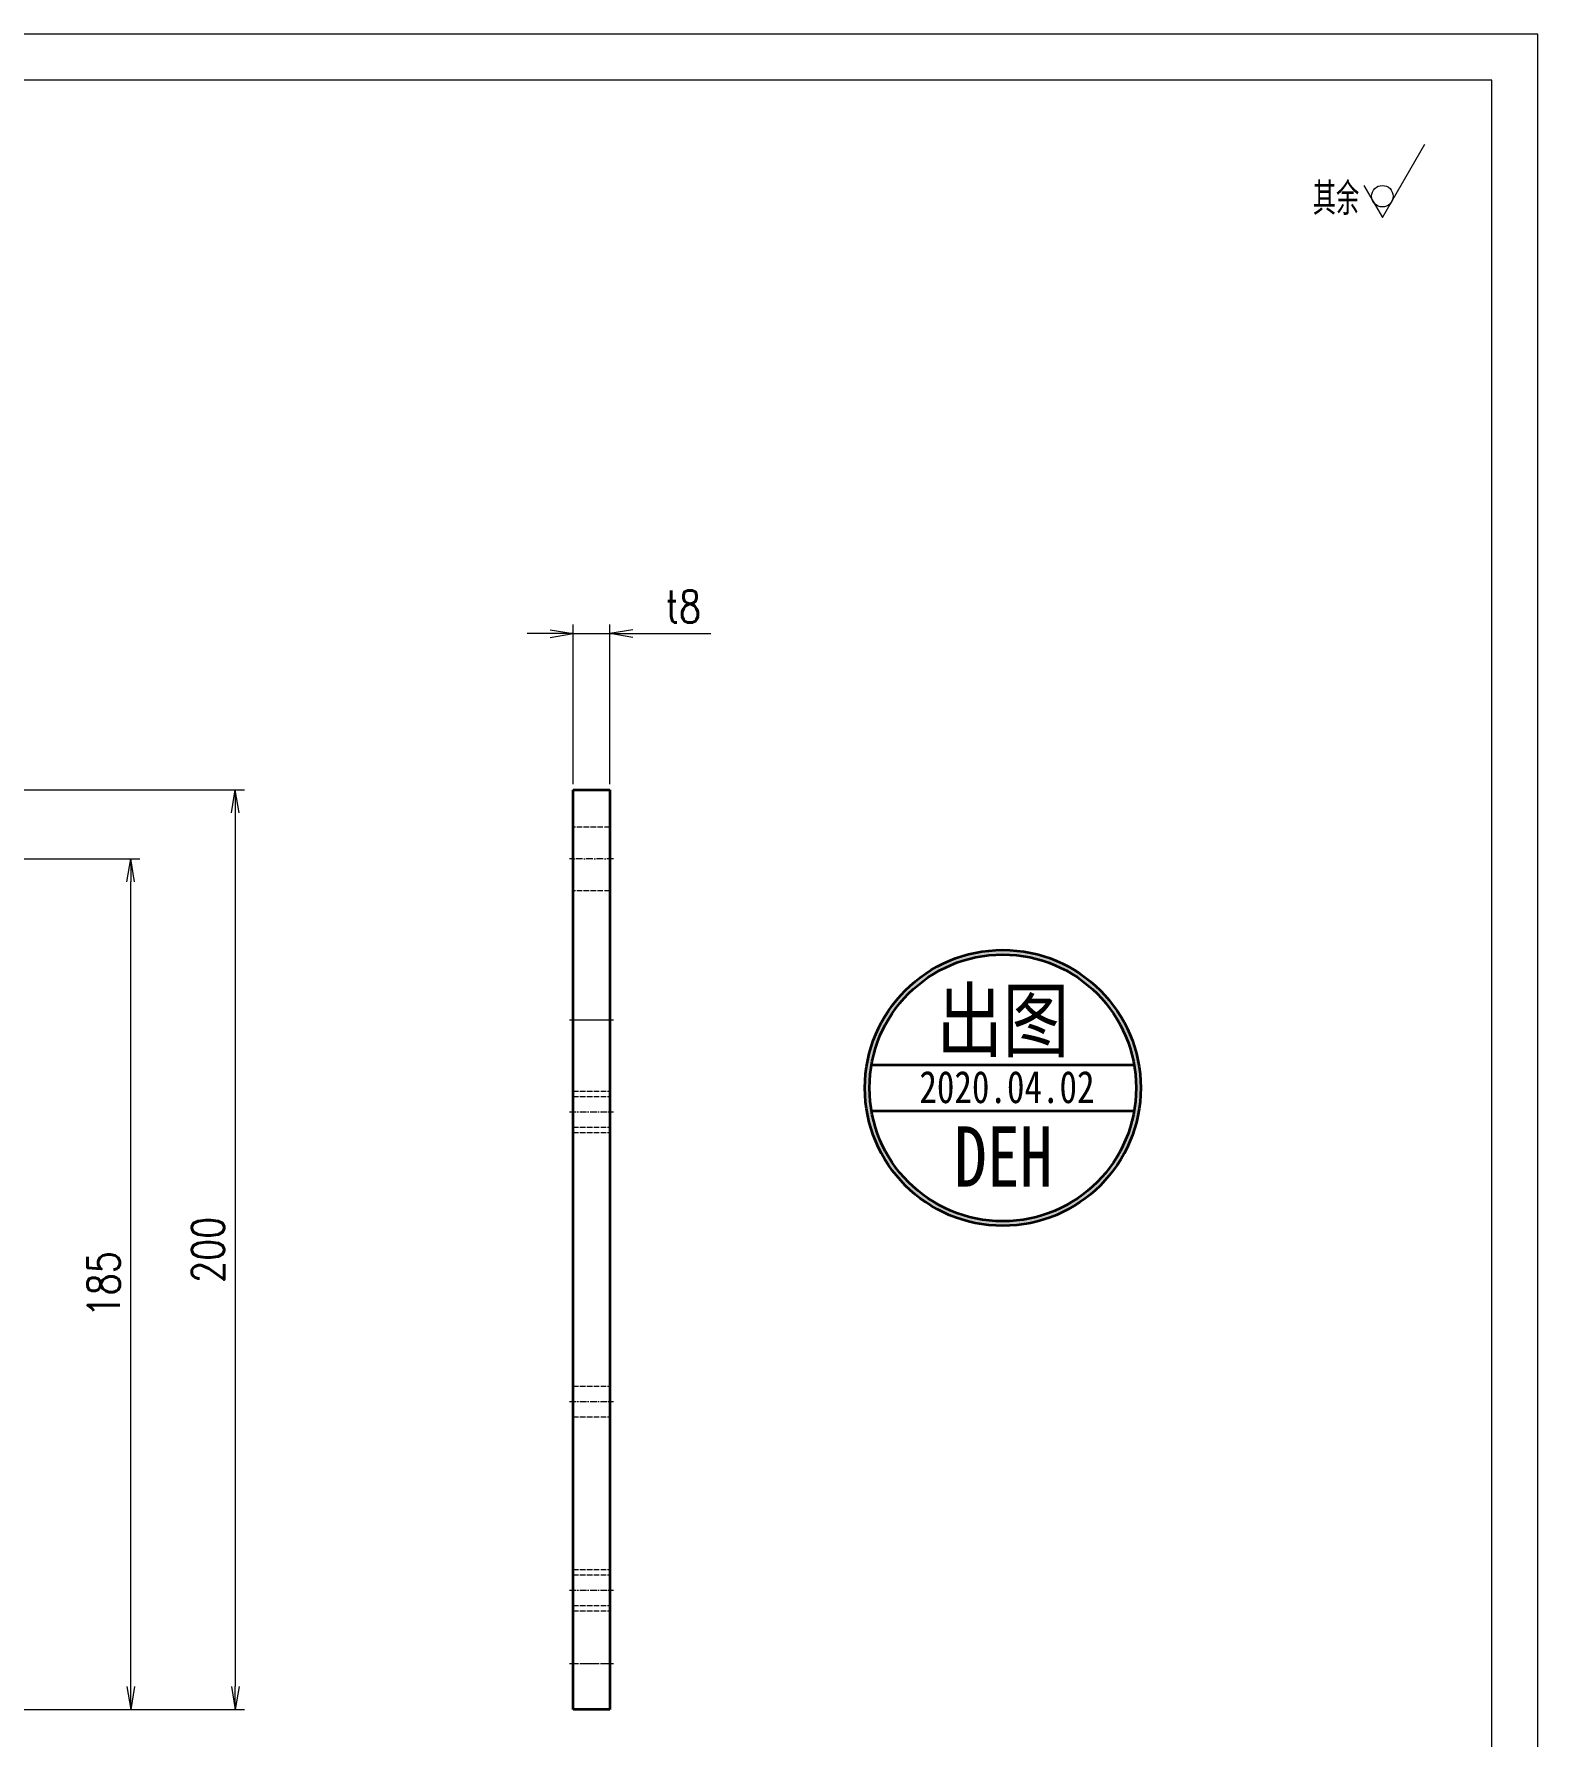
# Model space of a CAD drawing. Header units: millimetres. Extents: x 1333 to 190452, y -42879 to -5704.
# Drawn here: x 174291.3 to 174618.5, y -17537.2 to -17166.8 of the extents above; entities that cross this region are included whole.
import ezdxf
from ezdxf.enums import TextEntityAlignment as Align

# ---------------------------------------------------------------- set-up
doc = ezdxf.new("R2010")
doc.units = ezdxf.units.MM
doc.header["$LTSCALE"] = 0.5
for name, pattern in [('AM_ISO02W050x2', [3.75, 3, -0.75]), ('AM_ISO08W050x2', [9, 6, -0.75, 1.5, -0.75]), ('DASHDOT', [18.5, 12, -3, 0.5, -3]), ('DASHED', [15, 12, -3]), ('DOT2', [0.125, 0, -0.125])]:
    doc.linetypes.add(name, pattern=pattern)
for name, color, linetype, lineweight in [('中心线', 2, 'AM_ISO08W050x2', 18), ('印章专用-出图', 1, 'Continuous', 80), ('图框', 7, 'Continuous', 18), ('标注线', 3, 'Continuous', 18), ('虚线', 1, 'AM_ISO02W050x2', 18)]:
    doc.layers.add(name, color=color, linetype=linetype, lineweight=lineweight)
doc.layers.add('打印-禁用', color=7, linetype='Continuous', lineweight=15, plot=False)
doc.styles.add('DIM', font='romans.shx', dxfattribs={"width": 0.8, "bigfont": 'bigfont.shx'})
doc.styles.add('国标', font='simfang.ttf', dxfattribs={"width": 0.8})
doc.styles.add('机械长仿宋', font='gbenor.shx', dxfattribs={"height": 1, "bigfont": 'gbcbig.shx'})
doc.dimstyles.new('DEH 1-2$0', dxfattribs={"dimscale": 2, "dimtxt": 3.5, "dimasz": 2.5, "dimexe": 1, "dimexo": 0.625, "dimgap": 1.2, "dimtad": 1, "dimdsep": 46, "dimtxsty": 'DIM', "dimblk": 'OPEN', "dimcen": 0, "dimclrd": 8, "dimclre": 8, "dimclrt": 2, "dimazin": 2, "dimtfac": 0.5, "dimtmove": 0, "dimatfit": 3, "dimldrblk": 'OPEN', "dimfxl": 0, "dimtolj": 2, "dimlwd": 13, "dimlwe": 13, "dimarcsym": 0})

# ---------------------------------------------------------------- blocks, each defined once
blk = doc.blocks.new('GZDEH零件A3图框V01版')
at = {"layer": '图框', "linetype": 'Continuous'}
for p, q in [((3272.49, -1554.46), (2882.49, -1554.46)), ((3272.49, -1832.96), (3272.49, -1554.46))]:
    blk.add_line(p, q, dxfattribs=at)
at = {"layer": '打印-禁用', "linetype": 'Continuous'}
for p, q in [((3277.49, -1549.46), (2857.49, -1549.46)), ((3277.49, -1846.46), (3277.49, -1549.46))]:
    blk.add_line(p, q, dxfattribs=at)
blk = doc.blocks.new('DEH A3')
at = {"layer": '图框'}
blk.add_blockref('GZDEH零件A3图框V01版', (-2857.49, 1846.46), dxfattribs=at)
blk = doc.blocks.new('FINISHER_NON')
at = {"layer": '标注线'}
for p, q in [((0, 0), (4.62, 8)), ((-2.02, 3.5), (0, 0))]:
    blk.add_line(p, q, dxfattribs=at)
blk.add_circle((0, 2.33), 1.17, dxfattribs=at)
blk = doc.blocks.new('其余不去材料')
at = {"layer": '标注线'}
blk.add_blockref('FINISHER_NON', (0, 0), dxfattribs=at)
at = {"layer": '标注线', "color": 7, "linetype": 'DOT2', "style": '机械长仿宋'}
blk.add_text('其余', height=3.5, dxfattribs=at).set_placement((-7.56, 0.3))
blk = doc.blocks.new('_Open')
at = {"color": 0, "linetype": 'ByBlock', "lineweight": -2}
for p, q in [((-1, 0.167), (0, 0)), ((-1, -0.167), (0, 0)), ((0, 0), (-1, 0))]:
    blk.add_line(p, q, dxfattribs=at)
blk = doc.blocks.new('*D38')
at = {"layer": 'Defpoints', "color": 0, "transparency": 16777216}
for p in [(174416.57, -17297.25), (174408.57, -17331.25), (174416.57, -17331.25)]:
    blk.add_point(p, dxfattribs=at)
at = {"layer": '标注线', "color": 8, "lineweight": 13, "transparency": 16777216}
for p, q in [((174403.57, -17297.25), (174398.57, -17297.25)), ((174408.57, -17330), (174408.57, -17295.25)), ((174408.57, -17297.25), (174416.57, -17297.25)), ((174416.57, -17330), (174416.57, -17295.25)), ((174421.57, -17297.25), (174438.57, -17297.25))]:
    blk.add_line(p, q, dxfattribs=at)
at = {"layer": '标注线', "color": 8, "lineweight": 13, "transparency": 16777216, "xscale": 5, "yscale": 5, "zscale": 5}
blk.add_blockref('_Open', (174408.57, -17297.25), dxfattribs=at)
at = {"layer": '标注线', "color": 8, "lineweight": 13, "transparency": 16777216, "xscale": 5, "yscale": 5, "zscale": 5, "rotation": 180}
blk.add_blockref('_Open', (174416.57, -17297.25), dxfattribs=at)
at = {"layer": '标注线', "color": 2, "transparency": 16777216, "insert": (174432.57, -17291.35), "char_height": 7, "attachment_point": 5, "style": 'DIM'}
blk.add_mtext('\\A2;{\\Fromans,bigfont|c134;t}8', dxfattribs=at)
blk = doc.blocks.new('*D71')
at = {"layer": 'Defpoints', "color": 0, "transparency": 16777216}
for p in [(174069.81, -17346.25), (174312.35, -17346.25), (174234.81, -17531.25)]:
    blk.add_point(p, dxfattribs=at)
at = {"layer": '标注线', "color": 8, "lineweight": 13, "transparency": 16777216}
for p, q in [((174071.06, -17346.25), (174314.35, -17346.25)), ((174312.35, -17526.25), (174312.35, -17351.25)), ((174236.06, -17531.25), (174314.35, -17531.25))]:
    blk.add_line(p, q, dxfattribs=at)
at = {"layer": '标注线', "color": 8, "lineweight": 13, "transparency": 16777216, "xscale": 5, "yscale": 5, "zscale": 5}
for p, rotation in [((174312.35, -17346.25), 90), ((174312.35, -17531.25), 270)]:
    blk.add_blockref('_Open', p, dxfattribs=dict(at, rotation=rotation))
at = {"layer": '标注线', "color": 2, "transparency": 16777216, "insert": (174306.45, -17438.75), "char_height": 7, "attachment_point": 5, "rotation": 90, "style": 'DIM'}
blk.add_mtext('\\A2;185', dxfattribs=at)
blk = doc.blocks.new('*D72')
at = {"layer": 'Defpoints', "color": 0, "transparency": 16777216}
for p in [(174184.81, -17331.25), (174234.81, -17531.25), (174335.07, -17531.25)]:
    blk.add_point(p, dxfattribs=at)
at = {"layer": '标注线', "color": 8, "lineweight": 13, "transparency": 16777216}
for p, q in [((174186.06, -17331.25), (174337.07, -17331.25)), ((174335.07, -17336.25), (174335.07, -17526.25)), ((174236.06, -17531.25), (174337.07, -17531.25))]:
    blk.add_line(p, q, dxfattribs=at)
at = {"layer": '标注线', "color": 8, "lineweight": 13, "transparency": 16777216, "xscale": 5, "yscale": 5, "zscale": 5}
for p, rotation in [((174335.07, -17331.25), 90), ((174335.07, -17531.25), 270)]:
    blk.add_blockref('_Open', p, dxfattribs=dict(at, rotation=rotation))
at = {"layer": '标注线', "color": 2, "transparency": 16777216, "insert": (174329.17, -17431.25), "char_height": 7, "attachment_point": 5, "rotation": 90, "style": 'DIM'}
blk.add_mtext('\\A2;200', dxfattribs=at)
blk = doc.blocks.new('出图章')
at = {"layer": '印章专用-出图'}
h = blk.add_hatch(color=256, dxfattribs=at)
h.paths.add_polyline_path([(-15, 0, 1), (15, 0, 1)])
h.paths.add_polyline_path([(14.5, 0, -1), (-14.5, 0, -1)], flags=16)
h.paths.add_polyline_path([(-7.31, -12.35), (7.41, -12.35), (7.41, -2.73), (-7.31, -2.73)], flags=8)
at = {"layer": '印章专用-出图', "lineweight": 35}
for p, q in [((-14.28, 2.5), (14.28, 2.5)), ((-14.28, -2.5), (14.28, -2.5))]:
    blk.add_line(p, q, dxfattribs=at)
for radius in [15, 14.5]:
    blk.add_circle((0, 0), radius, dxfattribs=at)
at = {"layer": '印章专用-出图', "color": 4, "style": '国标', "width": 0.8}
blk.add_text('DEH', height=6.562, dxfattribs=at).set_placement((0.05, -10.74), align=Align.CENTER)
at = {"layer": '印章专用-出图', "color": 3, "style": '国标', "width": 0.8}
blk.add_attdef('出图', text='', height=6.6, dxfattribs=at).set_placement((0, 7.35), align=Align.MIDDLE_CENTER)
at = {"layer": '印章专用-出图', "color": 2, "style": '国标', "width": 0.8}
blk.add_attdef('XXXX.XX.XX', text='', height=3.5, dxfattribs=at).set_placement((0.45, 0.1), align=Align.MIDDLE_CENTER)
blk = doc.blocks.new('YZ-CT')
at = {"layer": '印章专用-出图'}
blk.add_blockref('出图章', (0.63, 0), dxfattribs=at).add_auto_attribs({'出图': '出图', 'XXXX.XX.XX': '2020.04.02'})

msp = doc.modelspace()

# ---------------------------------------------------------------- linework, layer by layer
at = {"color": 7, "lineweight": 35, "ltscale": 0.2}
for p, q in [((174408.572, -17331.25), (174416.572, -17331.25)), ((174416.572, -17531.25), (174408.572, -17531.25))]:
    msp.add_line(p, q, dxfattribs=at)
at = {"color": 7, "lineweight": 35}
for p, q in [((174408.572, -17381.25), (174408.572, -17331.25)), ((174416.572, -17331.25), (174416.572, -17381.25)), ((174408.572, -17531.25), (174408.572, -17381.25)), ((174416.572, -17381.25), (174416.572, -17531.25))]:
    msp.add_line(p, q, dxfattribs=at)
at = {"color": 7, "lineweight": 13, "ltscale": 0.2}
msp.add_line((174408.572, -17381.25), (174416.572, -17381.25), dxfattribs=at)
at = {"layer": '中心线', "linetype": 'DASHDOT', "lineweight": 13, "ltscale": 0.240015}
msp.add_line((174417.372, -17346.25), (174407.772, -17346.25), dxfattribs=at)
at = {"layer": '中心线', "linetype": 'DASHDOT', "lineweight": 13, "ltscale": 0.240002}
for p, q in [((174407.772, -17381.25), (174417.372, -17381.25)), ((174407.772, -17401.25), (174417.372, -17401.25)), ((174407.772, -17464.25), (174417.372, -17464.25)), ((174407.772, -17505.25), (174417.372, -17505.25)), ((174407.772, -17521.25), (174417.372, -17521.25))]:
    msp.add_line(p, q, dxfattribs=at)
at = {"layer": '虚线', "linetype": 'DASHED', "lineweight": 13, "ltscale": 0.2}
for p, q in [((174416.572, -17339.333), (174408.572, -17339.333)), ((174416.572, -17353.168), (174408.572, -17353.168)), ((174408.572, -17381.25), (174416.572, -17381.25)), ((174408.572, -17396.75), (174416.572, -17396.75)), ((174408.572, -17396.75), (174416.572, -17396.75)), ((174408.572, -17397.927), (174416.572, -17397.927)), ((174408.572, -17397.927), (174416.572, -17397.927)), ((174408.572, -17404.574), (174416.572, -17404.574)), ((174408.572, -17404.574), (174416.572, -17404.574)), ((174408.572, -17405.75), (174416.572, -17405.75)), ((174408.572, -17405.75), (174416.572, -17405.75)), ((174408.572, -17460.927), (174416.572, -17460.927)), ((174408.572, -17460.927), (174416.572, -17460.927)), ((174408.572, -17467.574), (174416.572, -17467.574)), ((174408.572, -17467.574), (174416.572, -17467.574)), ((174408.572, -17500.75), (174416.572, -17500.75)), ((174408.572, -17501.927), (174416.572, -17501.927)), ((174408.572, -17501.927), (174416.572, -17501.927)), ((174408.572, -17508.574), (174416.572, -17508.574)), ((174408.572, -17508.574), (174416.572, -17508.574)), ((174408.572, -17509.75), (174416.572, -17509.75)), ((174408.572, -17521.25), (174416.572, -17521.25))]:
    msp.add_line(p, q, dxfattribs=at)

# ---------------------------------------------------------------- block references
at = {"layer": '印章专用-出图', "xscale": 2, "yscale": 2, "zscale": 2}
msp.add_blockref('YZ-CT', (174500.791, -17396.037), dxfattribs=at)
at = {"layer": '图框', "xscale": 2, "yscale": 2, "zscale": 2}
msp.add_blockref('DEH A3', (173778.459, -17760.849), dxfattribs=at)
at = {"layer": '标注线', "xscale": 2, "yscale": 2, "zscale": 2}
msp.add_blockref('其余不去材料', (174584.621, -17206.777), dxfattribs=at)

# ---------------------------------------------------------------- dimensions: what is measured, and where the dimension line sits
at = {"layer": '标注线'}
dim = msp.add_linear_dim(base=(174416.572, -17297.249), p1=(174408.572, -17331.25), p2=(174416.572, -17331.25), text='{\\Fromans,bigfont|c134;t}<>', dimstyle='DEH 1-2$0', dxfattribs=at)
dim.commit()
dim.dimension.update_dxf_attribs({"geometry": '*D38', "text_midpoint": (174432.572, -17291.349)})
for base, p1, p2, picture, middle in [((174335.068, -17531.25), (174184.809, -17331.25), (174234.809, -17531.25), '*D72', (174329.168, -17431.25)), ((174312.354, -17346.25), (174234.809, -17531.25), (174069.809, -17346.25), '*D71', (174306.454, -17438.75))]:
    dim = msp.add_linear_dim(base=base, p1=p1, p2=p2, angle=90, dimstyle='DEH 1-2$0', dxfattribs=at)
    dim.commit()
    dim.dimension.update_dxf_attribs({"geometry": picture, "text_midpoint": middle})

doc.saveas('drawing.dxf')
